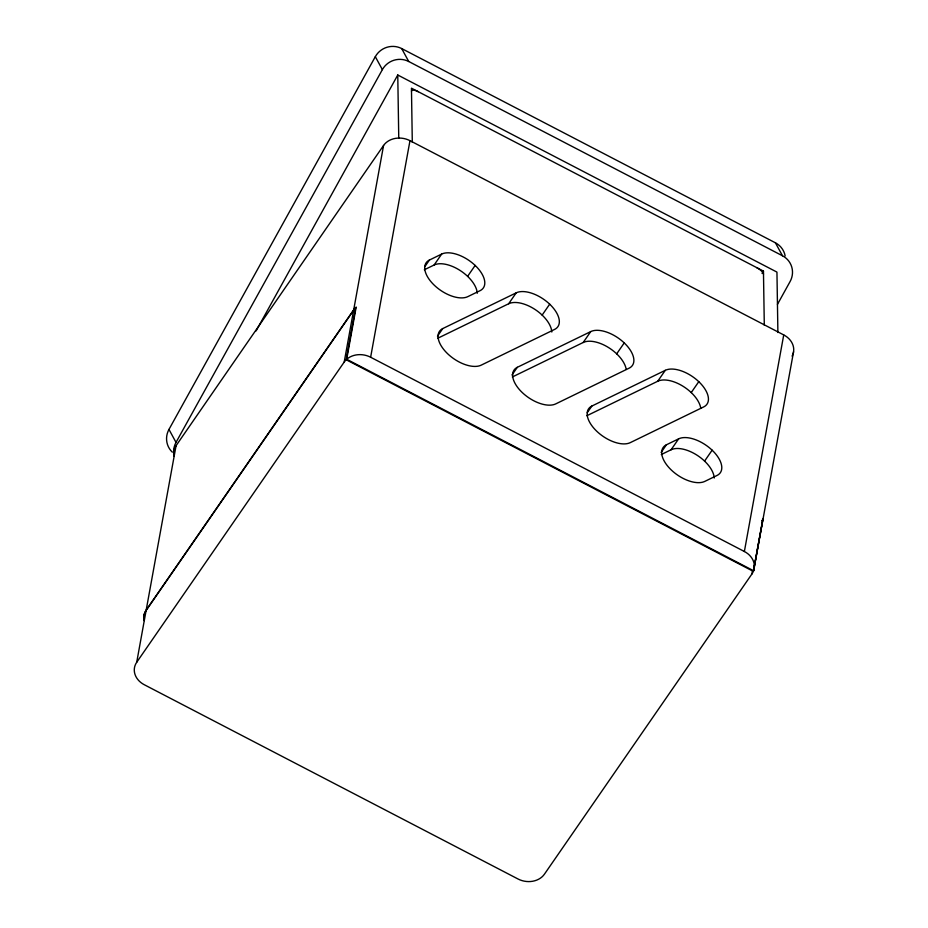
<?xml version="1.0" encoding="UTF-8"?>
<svg xmlns="http://www.w3.org/2000/svg" width="928" height="928" viewBox="0 0 928 928"><rect width="100%" height="100%" fill="white"/><g stroke="black" fill="none" stroke-linecap="round" stroke-linejoin="round"><path stroke-width="1.39" d="M752.434 571.172L751.935 573.968L544.434 874.176A19.534 16.136 10.3 0 1 518.021 878.99L144.269 684.725A19.534 16.136 10.3 0 1 136.718 662.256L146.114 610.496L353.614 310.288A19.534 16.136 10.3 0 1 355.586 307.98L346.179 359.739L753.35 571.37L762.758 519.61A19.534 16.136 10.3 0 1 762.12 520.944M144.049 620.635A19.534 16.136 10.3 0 1 146.195 610.056L176.065 445.684L383.566 145.476A19.534 16.136 10.3 0 1 409.979 140.662L783.731 334.927A19.534 16.136 10.3 0 1 792.071 356.143M136.718 662.256L344.207 362.048L353.614 310.288M146.195 610.056L353.696 309.848L383.566 145.476M344.207 362.048A19.534 16.136 10.3 0 1 370.632 357.234L409.979 140.662M751.935 573.968A19.534 16.136 10.3 0 0 744.372 551.499L783.731 334.927M353.696 309.848A19.534 16.136 10.3 0 1 356.178 307.064L346.701 359.264L753.594 570.755L763.071 518.555A19.534 16.136 10.3 0 1 762.143 520.608M793.568 351.758L753.594 570.755M172.272 452.122A19.534 18.978 -28.6 0 1 168.966 429.432L375.318 56.678A19.534 18.978 -28.6 0 1 401.685 48.558L775.437 242.823A19.534 18.978 -28.6 0 1 785.158 255.942M173.907 455.045A19.534 18.978 -28.6 0 1 176.018 442.389L382.371 69.623A19.534 18.978 -28.6 0 1 408.738 61.515L782.478 255.78A19.534 18.978 -28.6 0 1 790.088 281.555L777.455 304.372M256.105 330.902L397.764 75.006L776.945 272.101L777.896 332.526M762.05 273.412L763.454 271.127L411.452 88.172L412.299 142.297M424.885 266.603L429.409 260.049L441.647 254.086A27.341 14.43 34.7 0 1 475.148 265.431A27.341 14.43 34.7 0 1 480.089 290.661L467.851 296.624A27.341 14.43 34.7 0 1 434.35 285.279A27.341 14.43 34.7 0 1 429.409 260.049M424.316 269.77L434.107 265.014L441.647 254.086M467.608 276.347L475.148 265.431M437.482 336.214L442.76 328.57L516.2 292.842A27.341 14.43 34.7 0 1 549.689 304.175A27.341 14.43 34.7 0 1 554.631 329.405L481.203 365.145A27.341 14.43 34.7 0 1 447.702 353.8A27.341 14.43 34.7 0 1 442.76 328.57M437.796 338.233L508.648 303.758L516.2 292.842M542.149 315.091L549.689 304.175M512.024 374.958L517.314 367.314L590.742 331.586A27.341 14.43 34.7 0 1 624.231 342.919A27.341 14.43 34.7 0 1 629.172 368.149L555.744 403.889A27.341 14.43 34.7 0 1 522.255 392.544A27.341 14.43 34.7 0 1 517.314 367.314M512.337 376.977L583.19 342.502L590.742 331.586M616.691 353.835L624.231 342.919M587.32 412.612L591.855 406.058L665.283 370.33A27.341 14.43 34.7 0 1 698.784 381.663A27.341 14.43 34.7 0 1 703.726 406.905L630.286 442.633A27.341 14.43 34.7 0 1 596.797 431.288A27.341 14.43 34.7 0 1 591.855 406.058M586.879 415.721L657.732 381.246L665.283 370.33M691.232 392.579L698.784 381.663M661.119 452.446L666.397 444.802L678.635 438.851A27.341 14.43 34.7 0 1 712.136 450.184A27.341 14.43 34.7 0 1 717.077 475.426L704.839 481.377A27.341 14.43 34.7 0 1 671.338 470.044A27.341 14.43 34.7 0 1 666.397 444.802M661.293 454.534L671.083 449.767L678.635 438.851M704.584 461.1L712.136 450.184M370.632 357.234L744.372 551.499M775.437 242.823L782.478 255.78M401.685 48.558L408.738 61.515M375.318 56.678L382.371 69.623M168.966 429.432L176.018 442.389M763.454 271.127L764.301 325.218M397.764 75.006L398.762 138.307M411.498 91.222A7.807 2.633 31.6 0 1 418.25 91.698M671.083 449.767A27.341 14.43 34.7 0 1 697.438 455.451A27.341 14.43 34.7 0 1 714.235 478.013M657.732 381.246A27.341 14.43 34.7 0 1 683.228 386.384A27.341 14.43 34.7 0 1 700.756 408.204M583.19 342.502A27.341 14.43 34.7 0 1 608.687 347.64A27.341 14.43 34.7 0 1 626.214 369.46M508.648 303.758A27.341 14.43 34.7 0 1 535.004 309.442A27.341 14.43 34.7 0 1 551.8 332.004M434.107 265.014A27.341 14.43 34.7 0 1 460.45 270.698A27.341 14.43 34.7 0 1 477.259 293.26M173.93 456.263A19.534 16.136 10.3 0 1 176.065 445.684M143.724 619.405A19.534 16.136 10.3 0 1 146.114 610.496M756.656 267.6A7.807 2.633 31.6 0 1 763.5 274.178"/></g></svg>
